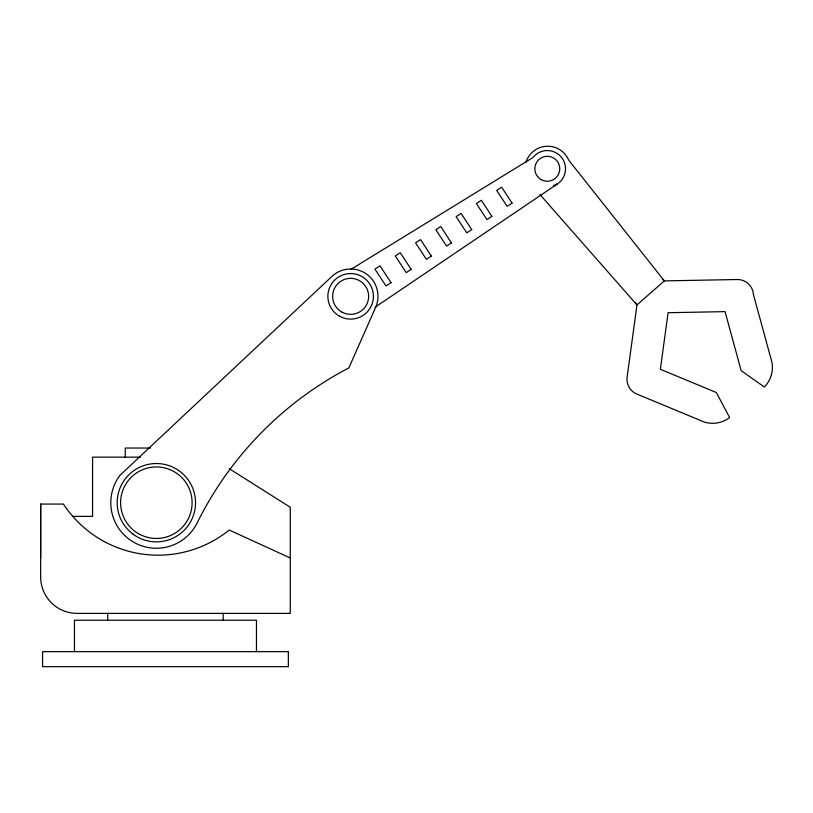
<?xml version="1.0" encoding="UTF-8"?>
<svg xmlns="http://www.w3.org/2000/svg" width="813" height="813" viewBox="0 0 813 813"><rect width="100%" height="100%" fill="white"/><g stroke="black" fill="none" stroke-linecap="round" stroke-linejoin="round"><path stroke-width="1.22" d="M40.65 558.267L40.65 504.07L63.424 504.07A113.22 113.22 0 0 0 229.236 530.025L290.271 557.982L290.271 613.388L77.093 613.388A36.443 36.443 0 0 1 40.65 576.945L40.65 504.07M290.271 557.982L290.271 507.251L229.215 468.664M636.965 304.936L627.118 377.151A15.945 15.945 0 0 0 636.803 394.031L704.119 421.977A28.018 28.018 0 0 0 729.637 417.567L716.344 392.527L660.369 369.295L668.093 312.71L725.044 311.633L741.171 370.657L764.332 387.018A28.018 28.018 0 0 0 771.933 362.252L753.438 294.58A15.945 15.945 0 0 0 737.218 279.52L664.343 280.892L636.965 304.936L540.045 194.622M375.067 307.233L557.433 183.921L553.409 185.943A18.221 18.221 0 0 0 562.088 158.118A18.221 18.221 0 0 0 532.942 157.549L350.728 269.479M150.527 448.034L125.243 448.034L125.243 457.15M140.456 457.15L92.58 457.15L92.58 516.367L72.54 516.367M664.343 280.892L570.004 161.797A18.221 18.221 0 0 1 568.023 158.718A22.774 22.774 0 0 0 525.889 162.468M256.461 651.65L256.461 620.217L74.461 620.217L74.461 651.65M223.209 613.388L223.209 620.217M107.712 613.388L107.712 620.217M636.284 304.103A18.221 18.221 0 0 1 635.136 302.456M663.002 279.509A18.221 18.221 0 0 1 664.394 280.952M375.636 307.385L348.848 367.913A349.651 349.651 0 0 0 197.183 522.891A45.548 45.548 0 0 1 132.489 541.499A45.548 45.548 0 0 1 119.907 475.371L331.389 276.928A27.327 27.327 0 0 1 375.636 307.385M391.023 282.629L386.002 285.932L374.935 269.093L379.986 265.831L391.023 282.629M411.195 269.367L406.246 272.619L395.291 255.943L400.26 252.731L411.195 269.367M431.368 256.105L426.419 259.357L415.565 242.843L420.534 239.632L431.368 256.105M451.418 242.935L446.591 246.095L435.839 229.733L440.809 226.522L451.418 242.935M471.713 229.591L466.764 232.843L456.113 216.634L461.093 213.423L471.713 229.591M491.885 216.329L486.936 219.581L476.388 203.535L481.367 200.313L491.885 216.329M512.058 203.067L507.119 206.319L496.672 190.425L501.641 187.214L512.058 203.067M288.351 651.65L42.571 651.65L42.571 666.68L288.351 666.68L288.351 651.65M132.956 534.121A39.176 39.176 0 0 0 195.262 507.251A39.176 39.176 0 0 0 140.832 466.733A39.176 39.176 0 0 0 132.956 534.121M138.474 533.663A35.762 35.762 0 0 0 192.112 502.698A35.762 35.762 0 0 0 138.474 471.733A35.762 35.762 0 0 0 138.474 533.663M341.643 311.918A17.988 17.988 0 0 0 368.635 296.328A17.988 17.988 0 0 0 341.643 280.749A17.988 17.988 0 0 0 341.643 311.918M339.245 316.054A22.774 22.774 0 0 0 373.411 296.328A22.774 22.774 0 0 0 339.245 276.613A22.774 22.774 0 0 0 339.245 316.054M541.072 179.571A12.469 12.469 0 0 0 559.771 168.779A12.469 12.469 0 0 0 541.072 157.976A12.469 12.469 0 0 0 541.072 179.571"/></g></svg>
